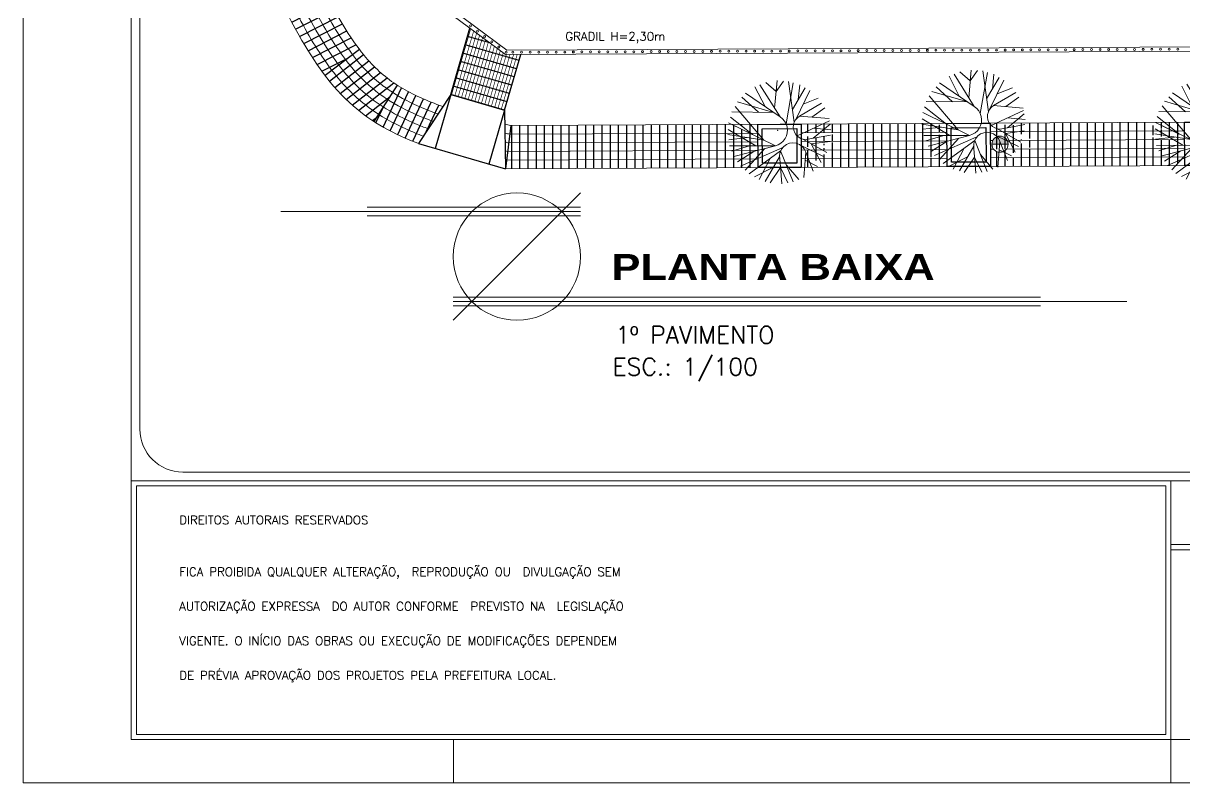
# Model space of a CAD drawing. Header units: millimetres. Extents: x 521 to 1055, y 261 to 520.
# Drawn here: x 655.96 to 682.87, y 435.88 to 453.49 of the extents above; entities that cross this region are included whole.
import ezdxf

# ---------------------------------------------------------------- set-up
doc = ezdxf.new("R2010")
doc.units = ezdxf.units.MM
doc.linetypes.add('CONTINU', pattern=[0])
doc.layers.add('0.1', color=8, linetype='Continuous', lineweight=13)
doc.layers.add('02', color=1, linetype='Continuous')
doc.styles.add('ROMANS', font='romans')
doc.styles.add('SANSSERIFBOLD', font='sasb____.pfb', dxfattribs={"width": 1.2, "height": 0.6})
doc.styles.get("Standard").update_dxf_attribs({"font": 'romans.shx'})
pattern_1 = [(90, (279.22985, 358.23872), (-0.1905, 1e-17), [])]

# ---------------------------------------------------------------- blocks, each defined once
blk = doc.blocks.new('TITU-2')
at = {"color": 1}
for p, q in [((0.01475, 0.01475), (-0.01475, -0.01475)), ((0.01475, 0.01143), (-0.03471, 0.01143)), ((-0.03471, 0.01043), (-0.05471, 0.01043)), ((0.01475, 0.00943), (-0.03471, 0.00943)), ((-0.01475, -0.00943), (0.1213, -0.00943)), ((0.1413, -0.01043), (0.1213, -0.01043)), ((-0.01475, -0.01143), (0.1213, -0.01143))]:
    blk.add_line(p, q, dxfattribs=at)
at = {"color": 7}
for p, q in [((0.01475, 0.01043), (-0.03471, 0.01043)), ((-0.01475, -0.01043), (0.1213, -0.01043))]:
    blk.add_line(p, q, dxfattribs=at)
at = {"color": 1}
blk.add_circle((0, 0), 0.01475, dxfattribs=at)
at = {"color": 4}
blk.add_text('ESC.:', height=0.004, dxfattribs=at).set_placement((0.02216, -0.02752))
at = {"color": 8, "style": 'SANSSERIFBOLD', "width": 1.2}
blk.add_attdef('FACHADA', (0.0219, -0.0054), '', height=0.006, dxfattribs=at)
at = {"color": 4}
for tag, p in [('FACHADA', (0.0228, -0.02014)), ('0/0', (0.03834, -0.02752))]:
    blk.add_attdef(tag, p, '', height=0.004, dxfattribs=at)
blk = doc.blocks.new('ARV1')
for p, q in [((-0.5054, 0.9113), (-0.8423, 1.5681)), ((-0.1407, 1.4161), (0.0989, 1.7605)), ((0.1949, 0.3431), (0.4235, 1.7048)), ((0.4634, 0.4005), (0.2709, 1.7498)), ((0.4031, 0.8237), (0.8191, 1.5396)), ((0.5923, 1.1492), (0.6377, 1.6415)), ((-0.7238, 0.7245), (-1.2729, 1.2194)), ((0.5168, 0.4952), (0.9711, 1.4544)), ((0.755, 0.9984), (1.2545, 1.1977)), ((1.0437, 0.573), (1.4738, 0.8844)), ((0.5591, -0.0523), (1.6313, 0.447)), ((-0.8061, -0.388), (-1.7211, 0.152)), ((1.095, -0.1252), (1.6493, 0.337)), ((1.1112, 0.2048), (1.6793, 0.1529)), ((-1.0745, -0.1172), (-1.7031, -0.1904)), ((0.6958, -0.3704), (1.4637, -0.7442)), ((0.7476, -0.1574), (1.5471, -0.5954)), ((0.8557, -0.1699), (1.6686, -0.0184)), ((-1.0074, -0.3893), (-1.5974, -0.572)), ((-0.8667, -0.5727), (-1.4069, -0.9182)), ((0.0893, -0.4358), (-1.3067, -1.0613)), ((-0.506, -0.477), (-1.1567, -1.1971)), ((-0.0159, -0.7468), (-0.4854, -1.5654)), ((-0.2148, -1.0934), (-0.845, -1.418)), ((-0.3293, -0.8064), (-0.6899, -1.5051)), ((-0.0071, -0.8135), (0.0586, -1.6373)), ((0.2097, -1.0193), (0.6221, -1.4999)), ((0.83, -0.8592), (1.2412, -1.0601))]:
    blk.add_line(p, q)
for points in [[(-1.1556, 1.349), (-0.0013, 0.5719), (-0.6793, 1.6344)], [(-0.1872, 0.8633), (-0.1108, 1.7737), (-0.1407, 1.4161), (-0.4881, 1.7122)], [(-1.7315, -0.0163), (-0.5369, -0.1994), (-1.4972, 0.9138)], [(-1.4123, 1.0654), (-0.2215, 0.7202), (-1.5994, 0.732)], [(1.365, 1.0398), (0.638, 0.6035), (1.6177, 0.5303)], [(-1.67, -0.3938), (-0.1549, -0.3836), (-1.7076, 0.3652), (-0.9208, -0.0143), (-1.6507, 0.558)], [(-0.1549, -0.3836), (-0.0593, -0.3487), (0.0278, -0.2962), (0.1033, -0.2277), (0.1642, -0.1462), (0.2083, -0.0545), (0.2342, 0.044), (0.2404, 0.1456), (0.2272, 0.2464), (0.1949, 0.3431), (0.1448, 0.4315), (0.0786, 0.5088), (-0.0013, 0.5719)], [(0.8557, -0.1699), (0.7651, -0.1613), (0.679, -0.1335), (0.6007, -0.0877), (0.5344, -0.0259), (0.483, 0.0489), (0.4489, 0.1331), (0.434, 0.2225), (0.439, 0.3131), (0.4634, 0.4005), (0.5062, 0.4804), (0.5654, 0.5493), (0.638, 0.6035)], [(-0.1549, -0.3836), (-0.1549, -0.3836), (-1.526, -0.748)], [(0.849, -0.5865), (0.8014, -0.4854), (0.7301, -0.3991), (0.6394, -0.3338), (0.5353, -0.2931), (0.4242, -0.2796), (0.3134, -0.2945), (0.2099, -0.3365), (0.12, -0.4031), (0.0498, -0.4901), (0.0033, -0.5918), (-0.016, -0.702), (-0.0071, -0.8135)], [(1.36, -0.9289), (1.0306, -0.3125), (1.6553, -0.2288)], [(-1.0233, -1.3179), (0.0189, -0.5497), (0.436, -1.5757)], [(1.1033, -1.2124), (0.849, -0.5865), (0.79, -1.4316)], [(-0.3231, -1.6133), (0.0157, -1.1009), (0.262, -1.6039)]]:
    blk.add_lwpolyline(points)
blk = doc.blocks.new('rampa')
at = {"layer": '02', "color": 8, "linetype": 'CONTINU', "lineweight": -2}
for p, q in [((381.699, 87.758), (381.299, 86.458)), ((381.699, 87.758), (382.999, 87.758)), ((381.699, 87.758), (381.699, 86.458)), ((382.999, 87.758), (382.999, 86.458)), ((382.999, 87.758), (383.399, 86.458)), ((381.299, 86.458), (383.399, 86.458))]:
    blk.add_line(p, q, dxfattribs=at)

msp = doc.modelspace()

# ---------------------------------------------------------------- hatches: boundary and pattern name
at = {"layer": '0.1', "linetype": 'CONTINU', "lineweight": -2}
h = msp.add_hatch(dxfattribs=at)
h.set_pattern_fill('LINE', color=8, scale=0.06, angle=27, style=0, double=1)
h.set_pattern_definition([(27, (279.22985, 358.23872), (-0.08648519, 0.16973674), [])])
edge = h.paths.add_edge_path()
edge.add_spline(control_points=[(663.75151, 452.88389), (663.54499, 453.15552), (663.34811, 453.47115), (662.8772, 454.32301), (662.62819, 454.87104), (662.34842, 455.53644), (662.30877, 455.63193), (662.26923, 455.72799)], knot_values=[0.6398635, 0.6398635, 0.6398635, 0.6398635, 1.85874178, 1.85874178, 3.77624705, 3.77624705, 4.09513619, 4.09513619, 4.09513619, 4.09513619], degree=3, periodic=0)
edge.add_line((662.26923, 455.72799), (662.11999, 455.56535))
edge.add_spline(control_points=[(662.11999, 455.56535), (662.14758, 455.49871), (662.17525, 455.43229), (662.44376, 454.79358), (662.69482, 454.24025), (663.174, 453.37226), (663.37623, 453.04642), (663.59225, 452.76261)], knot_values=[0.73537722, 0.73537722, 0.73537722, 0.73537722, 0.95642544, 0.95642544, 2.86927633, 2.86927633, 4.09497896, 4.09497896, 4.09497896, 4.09497896], degree=3, periodic=0)
edge.add_line((663.59225, 452.76261), (663.75151, 452.88389))
edge = h.paths.add_edge_path()
edge.add_spline(control_points=[(663.59225, 452.76261), (663.37623, 453.04642), (663.174, 453.37226), (662.69482, 454.24025), (662.44376, 454.79358), (662.17525, 455.43229), (662.14758, 455.49871), (662.11999, 455.56535)], knot_values=[0.73537722, 0.73537722, 0.73537722, 0.73537722, 1.96107985, 1.96107985, 3.87393074, 3.87393074, 4.09497896, 4.09497896, 4.09497896, 4.09497896], degree=3, periodic=0)
edge.add_line((662.11999, 455.56535), (661.9709, 455.40287))
edge.add_spline(control_points=[(661.9709, 455.40287), (661.9865, 455.36541), (662.00214, 455.32801), (662.25932, 454.71612), (662.51253, 454.15734), (662.99984, 453.27346), (663.20721, 452.93814), (663.43312, 452.64142)], knot_values=[0.83015555, 0.83015555, 0.83015555, 0.83015555, 0.95414236, 0.95414236, 2.86242708, 2.86242708, 4.09520068, 4.09520068, 4.09520068, 4.09520068], degree=3, periodic=0)
edge.add_line((663.43312, 452.64142), (663.59225, 452.76261))
edge = h.paths.add_edge_path()
edge.add_spline(control_points=[(663.43312, 452.64142), (663.20721, 452.93814), (662.99984, 453.27346), (662.51253, 454.15734), (662.25932, 454.71612), (662.00214, 455.32801), (661.9865, 455.36541), (661.9709, 455.40287)], knot_values=[0.83015555, 0.83015555, 0.83015555, 0.83015555, 2.06292916, 2.06292916, 3.97121387, 3.97121387, 4.09520068, 4.09520068, 4.09520068, 4.09520068], degree=3, periodic=0)
edge.add_line((661.9709, 455.40287), (661.82196, 455.24056))
edge.add_spline(control_points=[(661.82196, 455.24056), (661.82551, 455.2321), (661.82906, 455.22364), (662.07491, 454.6386), (662.33034, 454.07424), (662.8256, 453.17482), (663.03859, 452.82942), (663.27401, 452.52025)], knot_values=[0.92402866, 0.92402866, 0.92402866, 0.92402866, 0.95194368, 0.95194368, 2.85583105, 2.85583105, 4.09521513, 4.09521513, 4.09521513, 4.09521513], degree=3, periodic=0)
edge.add_line((663.27401, 452.52025), (663.43312, 452.64142))
edge = h.paths.add_edge_path()
edge.add_spline(control_points=[(663.27401, 452.52025), (663.03859, 452.82942), (662.8256, 453.17482), (662.33034, 454.07424), (662.07491, 454.6386), (661.82906, 455.22364), (661.82551, 455.2321), (661.82196, 455.24056)], knot_values=[0.92402866, 0.92402866, 0.92402866, 0.92402866, 2.16341275, 2.16341275, 4.06730012, 4.06730012, 4.09521513, 4.09521513, 4.09521513, 4.09521513], degree=3, periodic=0)
edge.add_line((661.82196, 455.24056), (661.6732, 455.07844))
edge.add_spline(control_points=[(661.6732, 455.07844), (661.9088, 454.52075), (662.15908, 453.97123), (662.65128, 453.07636), (662.86974, 452.72062), (663.1147, 452.39893)], knot_values=[1.01683861, 1.01683861, 1.01683861, 1.01683861, 2.8497097, 2.8497097, 4.09463982, 4.09463982, 4.09463982, 4.09463982], degree=3, periodic=0)
edge.add_line((663.1147, 452.39893), (663.27401, 452.52025))
edge = h.paths.add_edge_path()
edge.add_spline(control_points=[(663.1147, 452.39893), (662.86974, 452.72062), (662.65128, 453.07636), (662.15908, 453.97123), (661.9088, 454.52075), (661.6732, 455.07844)], knot_values=[1.01683861, 1.01683861, 1.01683861, 1.01683861, 2.26176873, 2.26176873, 4.09463982, 4.09463982, 4.09463982, 4.09463982], degree=3, periodic=0)
edge.add_line((661.6732, 455.07844), (661.52463, 454.91652))
edge.add_spline(control_points=[(661.52463, 454.91652), (661.77171, 454.33629), (662.19005, 453.43244), (662.73402, 452.56868), (662.95558, 452.27775)], knot_values=[1.10844263, 1.10844263, 1.10844263, 1.10844263, 3.00569875, 4.09463002, 4.09463002, 4.09463002, 4.09463002], degree=3, periodic=0)
edge.add_line((662.95558, 452.27775), (663.1147, 452.39893))
h = msp.add_hatch(dxfattribs=at)
h.set_pattern_fill('LINE', color=8, scale=0.06, angle=38, style=0, double=1)
h.set_pattern_definition([(38, (279.22985, 358.23872), (-0.11728351, 0.15011605), [])])
edge = h.paths.add_edge_path()
edge.add_spline(control_points=[(664.62717, 452.05465), (664.37289, 452.21827), (664.15646, 452.40551), (663.88113, 452.7189), (663.81585, 452.79926), (663.75151, 452.88389)], knot_values=[4.09513619, 4.09513619, 4.09513619, 4.09513619, 5.29747554, 5.29747554, 5.67723943, 5.67723943, 5.67723943, 5.67723943], degree=3, periodic=0)
edge.add_line((663.75151, 452.88389), (663.59225, 452.76261))
edge.add_spline(control_points=[(663.59225, 452.76261), (663.63077, 452.712), (663.66972, 452.66273), (663.87231, 452.41701), (664.04159, 452.2458), (664.3188, 452.02246), (664.41644, 451.95236), (664.51921, 451.88628)], knot_values=[4.09497896, 4.09497896, 4.09497896, 4.09497896, 4.31353906, 4.31353906, 5.21916417, 5.21916417, 5.67767146, 5.67767146, 5.67767146, 5.67767146], degree=3, periodic=0)
edge.add_line((664.51921, 451.88628), (664.62717, 452.05465))
edge = h.paths.add_edge_path()
edge.add_spline(control_points=[(664.51921, 451.88628), (664.41644, 451.95236), (664.3188, 452.02246), (664.04159, 452.2458), (663.87231, 452.41701), (663.66972, 452.66273), (663.63077, 452.712), (663.59225, 452.76261)], knot_values=[4.09497896, 4.09497896, 4.09497896, 4.09497896, 4.55348626, 4.55348626, 5.45911136, 5.45911136, 5.67767146, 5.67767146, 5.67767146, 5.67767146], degree=3, periodic=0)
edge.add_line((663.59225, 452.76261), (663.43312, 452.64142))
edge.add_spline(control_points=[(663.43312, 452.64142), (663.44533, 452.62539), (663.45759, 452.60947), (663.65104, 452.36123), (663.842, 452.15721), (664.16429, 451.88726), (664.28441, 451.79949), (664.41126, 451.71793)], knot_values=[4.09520068, 4.09520068, 4.09520068, 4.09520068, 4.16182291, 4.16182291, 5.14152535, 5.14152535, 5.67801761, 5.67801761, 5.67801761, 5.67801761], degree=3, periodic=0)
edge.add_line((664.41126, 451.71793), (664.51921, 451.88628))
edge = h.paths.add_edge_path()
edge.add_spline(control_points=[(664.41126, 451.71793), (664.28441, 451.79949), (664.16429, 451.88726), (663.842, 452.15721), (663.65104, 452.36123), (663.45759, 452.60947), (663.44533, 452.62539), (663.43312, 452.64142)], knot_values=[4.09520068, 4.09520068, 4.09520068, 4.09520068, 4.63169294, 4.63169294, 5.61139539, 5.61139539, 5.67801761, 5.67801761, 5.67801761, 5.67801761], degree=3, periodic=0)
edge.add_line((663.43312, 452.64142), (663.27401, 452.52025))
edge.add_spline(control_points=[(663.27401, 452.52025), (663.40023, 452.35449), (663.53289, 452.19914), (663.86619, 451.86365), (664.07433, 451.69646), (664.30321, 451.54942)], knot_values=[4.09521513, 4.09521513, 4.09521513, 4.09521513, 4.75971841, 4.75971841, 5.6789423, 5.6789423, 5.6789423, 5.6789423], degree=3, periodic=0)
edge.add_line((664.30321, 451.54942), (664.41126, 451.71793))
edge = h.paths.add_edge_path()
edge.add_spline(control_points=[(664.30321, 451.54942), (664.07433, 451.69646), (663.86619, 451.86365), (663.53289, 452.19914), (663.40023, 452.35449), (663.27401, 452.52025)], knot_values=[4.09521513, 4.09521513, 4.09521513, 4.09521513, 5.01443902, 5.01443902, 5.6789423, 5.6789423, 5.6789423, 5.6789423], degree=3, periodic=0)
edge.add_line((663.27401, 452.52025), (663.1147, 452.39893))
edge.add_spline(control_points=[(663.1147, 452.39893), (663.16188, 452.33698), (663.21003, 452.2763), (663.477, 451.95487), (663.71414, 451.7244), (664.04881, 451.47812), (664.12115, 451.42853), (664.19523, 451.38103)], knot_values=[4.09463982, 4.09463982, 4.09463982, 4.09463982, 4.33437438, 4.33437438, 5.39578611, 5.39578611, 5.67899143, 5.67899143, 5.67899143, 5.67899143], degree=3, periodic=0)
edge.add_line((664.19523, 451.38103), (664.30321, 451.54942))
edge = h.paths.add_edge_path()
edge.add_spline(control_points=[(664.19523, 451.38103), (664.12115, 451.42853), (664.04881, 451.47812), (663.71414, 451.7244), (663.477, 451.95487), (663.21003, 452.2763), (663.16188, 452.33698), (663.1147, 452.39893)], knot_values=[4.09463982, 4.09463982, 4.09463982, 4.09463982, 4.37784514, 4.37784514, 5.43925687, 5.43925687, 5.67899143, 5.67899143, 5.67899143, 5.67899143], degree=3, periodic=0)
edge.add_line((663.1147, 452.39893), (662.95558, 452.27775))
edge.add_spline(control_points=[(662.95558, 452.27775), (663.15212, 452.01969), (663.50442, 451.62742), (663.918, 451.32121), (664.08727, 451.21267)], knot_values=[4.09463002, 4.09463002, 4.09463002, 4.09463002, 5.06056055, 5.6790134, 5.6790134, 5.6790134, 5.6790134], degree=3, periodic=0)
edge.add_line((664.08727, 451.21267), (664.19523, 451.38103))
h = msp.add_hatch(dxfattribs=at)
h.set_pattern_fill('LINE', color=8, scale=0.06, angle=65, style=0, double=1)
h.set_pattern_definition([(65, (279.22985, 358.23872), (-0.17265163, 0.08050878), [])])
edge = h.paths.add_edge_path()
edge.add_spline(control_points=[(665.68369, 451.55977), (665.31686, 451.68881), (664.98685, 451.8349), (664.67852, 452.02209), (664.65266, 452.03825), (664.62717, 452.05465)], knot_values=[5.67723943, 5.67723943, 5.67723943, 5.67723943, 6.97072576, 6.97072576, 7.0912239, 7.0912239, 7.0912239, 7.0912239], degree=3, periodic=0)
edge.add_line((664.62717, 452.05465), (664.51921, 451.88628))
edge.add_spline(control_points=[(664.51921, 451.88628), (664.61942, 451.82184), (664.7245, 451.76122), (665.06071, 451.58579), (665.30749, 451.48199), (665.57074, 451.38764)], knot_values=[5.67767146, 5.67767146, 5.67767146, 5.67767146, 6.12478927, 6.12478927, 7.03756515, 7.03756515, 7.03756515, 7.03756515], degree=3, periodic=0)
edge.add_line((665.57074, 451.38764), (665.68369, 451.55977))
edge = h.paths.add_edge_path()
edge.add_spline(control_points=[(665.57074, 451.38764), (665.30749, 451.48199), (665.06071, 451.58579), (664.7245, 451.76122), (664.61942, 451.82184), (664.51921, 451.88628)], knot_values=[5.67767146, 5.67767146, 5.67767146, 5.67767146, 6.59044734, 6.59044734, 7.03756515, 7.03756515, 7.03756515, 7.03756515], degree=3, periodic=0)
edge.add_line((664.51921, 451.88628), (664.41126, 451.71793))
edge.add_spline(control_points=[(664.41126, 451.71793), (664.51605, 451.65055), (664.62543, 451.58742), (664.96302, 451.41099), (665.20335, 451.30812), (665.4576, 451.21522)], knot_values=[5.67801761, 5.67801761, 5.67801761, 5.67801761, 6.1212278, 6.1212278, 6.98660872, 6.98660872, 6.98660872, 6.98660872], degree=3, periodic=0)
edge.add_line((665.4576, 451.21522), (665.57074, 451.38764))
edge = h.paths.add_edge_path()
edge.add_spline(control_points=[(665.4576, 451.21522), (665.20335, 451.30812), (664.96302, 451.41099), (664.62543, 451.58742), (664.51605, 451.65055), (664.41126, 451.71793)], knot_values=[5.67801761, 5.67801761, 5.67801761, 5.67801761, 6.54339854, 6.54339854, 6.98660872, 6.98660872, 6.98660872, 6.98660872], degree=3, periodic=0)
edge.add_line((664.41126, 451.71793), (664.30321, 451.54942))
edge.add_spline(control_points=[(664.30321, 451.54942), (664.32557, 451.53505), (664.34814, 451.52087), (664.62667, 451.34972), (664.90548, 451.21579), (665.2495, 451.07963), (665.29702, 451.06141), (665.34497, 451.04357)], knot_values=[5.6789423, 5.6789423, 5.6789423, 5.6789423, 5.76878074, 5.76878074, 6.77784306, 6.77784306, 6.93779774, 6.93779774, 6.93779774, 6.93779774], degree=3, periodic=0)
edge.add_line((665.34497, 451.04357), (665.4576, 451.21522))
edge = h.paths.add_edge_path()
edge.add_spline(control_points=[(665.34497, 451.04357), (665.29702, 451.06141), (665.2495, 451.07963), (664.90548, 451.21579), (664.62667, 451.34972), (664.34814, 451.52087), (664.32557, 451.53505), (664.30321, 451.54942)], knot_values=[5.6789423, 5.6789423, 5.6789423, 5.6789423, 5.83889698, 5.83889698, 6.8479593, 6.8479593, 6.93779774, 6.93779774, 6.93779774, 6.93779774], degree=3, periodic=0)
edge.add_line((664.30321, 451.54942), (664.19523, 451.38103))
edge.add_spline(control_points=[(664.19523, 451.38103), (664.39877, 451.25051), (664.61541, 451.13582), (664.96949, 450.97594), (665.0996, 450.92249), (665.23249, 450.87216)], knot_values=[5.67899143, 5.67899143, 5.67899143, 5.67899143, 6.45719785, 6.45719785, 6.8913734, 6.8913734, 6.8913734, 6.8913734], degree=3, periodic=0)
edge.add_line((665.23249, 450.87216), (665.34497, 451.04357))
edge = h.paths.add_edge_path()
edge.add_spline(control_points=[(665.23249, 450.87216), (665.0996, 450.92249), (664.96949, 450.97594), (664.61541, 451.13582), (664.39877, 451.25051), (664.19523, 451.38103)], knot_values=[5.67899143, 5.67899143, 5.67899143, 5.67899143, 6.11316699, 6.11316699, 6.8913734, 6.8913734, 6.8913734, 6.8913734], degree=3, periodic=0)
edge.add_line((664.19523, 451.38103), (664.08727, 451.21267))
edge.add_spline(control_points=[(664.08727, 451.21267), (664.40806, 451.00696), (664.75697, 450.84073), (665.1237, 450.69952)], knot_values=[5.6790134, 5.6790134, 5.6790134, 5.6790134, 6.85111274, 6.85111274, 6.85111274, 6.85111274], degree=3, periodic=0)
edge.add_line((665.12015, 450.70095), (665.23249, 450.87216))
h = msp.add_hatch(dxfattribs=at)
h.set_pattern_fill('LINE', color=8, scale=0.06, angle=90, style=0, double=1)
h.set_pattern_definition(pattern_1)
h.paths.add_polyline_path([(672.38123, 451.1417), (667.25581, 451.11641), (667.23202, 450.91629), (672.78629, 450.94369)])
h.paths.add_polyline_path([(672.63299, 450.82755), (672.44138, 450.94199), (667.23202, 450.91629), (667.20823, 450.71617), (672.7735, 450.74363)])
h.paths.add_polyline_path([(672.79028, 450.64919), (672.93127, 450.6494), (672.7735, 450.74363), (667.20823, 450.71617), (667.18444, 450.51605), (672.43749, 450.54197)])
h.paths.add_polyline_path([(672.98192, 450.54465), (667.18444, 450.51605), (667.16065, 450.31593), (672.6074, 450.3428), (672.88804, 450.52023)])
h.paths.add_polyline_path([(667.16065, 450.31593), (667.13686, 450.11581), (672.73689, 450.14344), (672.92036, 450.34435)])
h = msp.add_hatch(dxfattribs=at)
h.set_pattern_fill('LINE', color=8, scale=0.06, angle=90, style=0, double=1)
h.set_pattern_definition(pattern_1)
h.paths.add_polyline_path([(672.81024, 451.14381), (672.56068, 451.14258), (672.81146, 450.94382), (672.98024, 450.94465)])
h.paths.add_polyline_path([(672.97957, 451.14465), (672.81024, 451.14381), (672.98024, 450.94465), (672.98056, 450.94465)])
h.paths.add_polyline_path([(672.85223, 450.91151), (672.85237, 450.91139), (672.78629, 450.94369), (672.44138, 450.94199), (672.56414, 450.86867), (672.98126, 450.80249), (672.98103, 450.84856)])
h.paths.add_polyline_path([(672.74492, 450.83999), (672.63299, 450.82755), (672.7735, 450.74363), (672.98154, 450.74465), (672.98126, 450.80249)])
h.paths.add_polyline_path([(672.98154, 450.74465), (672.7735, 450.74363), (672.93127, 450.6494), (672.98201, 450.64947)])
h.paths.add_polyline_path([(672.98201, 450.64947), (672.79028, 450.64919), (672.43749, 450.54197), (672.98192, 450.54465), (672.98253, 450.54481)])
h.paths.add_polyline_path([(672.98253, 450.54466), (672.98192, 450.54465), (672.88804, 450.52023), (672.6074, 450.3428), (672.92036, 450.34435), (672.98318, 450.41314)])
h.paths.add_polyline_path([(672.98352, 450.34466), (672.95093, 450.3445), (672.89992, 450.32197), (672.73689, 450.14344), (672.97521, 450.14462), (672.98447, 450.15137)])
h = msp.add_hatch(dxfattribs=at)
h.set_pattern_fill('LINE,_O', color=8, scale=0.06, angle=90, double=1)
h.set_pattern_definition(pattern_1)
h.paths.add_polyline_path([(674.86549, 451.15395), (674.42596, 451.15179), (673.99888, 450.95562), (674.00516, 450.94971), (674.6216, 450.95275)])
h.paths.add_polyline_path([(676.95756, 450.9066), (677.15896, 450.9069), (677.06204, 450.96479), (674.95018, 450.95437), (674.29243, 450.83536), (674.20188, 450.84443), (674.11593, 450.87268), (674.03787, 450.91889), (674.00516, 450.94971), (673.98054, 450.94959), (673.98153, 450.74959), (676.4815, 450.76192)])
h.paths.add_polyline_path([(674.42596, 451.15179), (673.97956, 451.14958), (673.98043, 450.973), (673.99888, 450.95562)])
h.paths.add_polyline_path([(674.35922, 450.75145), (673.98153, 450.74959), (673.98173, 450.70974), (674.07528, 450.67259), (674.16563, 450.60682), (674.21149, 450.55072), (674.54019, 450.55234), (674.46654, 450.69193)])
h.paths.add_polyline_path([(674.30283, 450.55117), (674.21149, 450.55072), (674.23648, 450.52015), (674.28355, 450.4188), (674.31059, 450.35121), (674.64545, 450.35286), (674.62455, 450.39247)])
h.paths.add_polyline_path([(674.64545, 450.35286), (674.31059, 450.35121), (674.39048, 450.1516), (674.75071, 450.15338)])
h.paths.add_polyline_path([(674.28355, 450.4188), (674.23648, 450.52015), (674.21149, 450.55072), (673.98252, 450.54959), (673.9835, 450.34959), (674.27846, 450.35105)])
h.paths.add_polyline_path([(674.27846, 450.35105), (673.9835, 450.34959), (673.98449, 450.1496), (674.26343, 450.15097)])
h = msp.add_hatch(dxfattribs=at)
h.set_pattern_fill('LINE,_O', color=8, scale=0.06, angle=90, double=1)
h.set_pattern_definition(pattern_1)
h.paths.add_polyline_path([(674.64545, 450.35286), (674.75071, 450.15338), (676.86274, 450.1638), (677.04621, 450.3647)])
h.paths.add_polyline_path([(674.54019, 450.55234), (674.62455, 450.39247), (674.70426, 450.35315), (676.94455, 450.3642), (677.11418, 450.43914), (677.22968, 450.56561)])
h.paths.add_polyline_path([(677.26406, 450.76578), (674.95273, 450.75438), (674.46667, 450.69185), (674.71661, 450.55321), (676.48043, 450.56191)])
h.paths.add_polyline_path([(676.95756, 450.9066), (677.15896, 450.9069), (677.06204, 450.96479), (674.95018, 450.95437), (674.29243, 450.83536), (674.20188, 450.84443), (674.11593, 450.87268), (674.03787, 450.91889), (674.00516, 450.94971), (673.98054, 450.94959), (673.98153, 450.74959), (676.4815, 450.76192)])
h.paths.add_polyline_path([(676.72992, 451.16315), (674.86549, 451.15395), (674.6216, 450.95275), (677.06204, 450.96479)])
h.paths.add_polyline_path([(677.36108, 451.10487), (676.98578, 451.16442), (676.74946, 451.16325), (676.73285, 451.1614), (677.06204, 450.96479), (677.36176, 450.96627)])
h.paths.add_polyline_path([(677.36205, 450.9072), (676.95756, 450.9066), (676.4815, 450.76192), (677.26406, 450.76578), (677.36262, 450.79143)])
h.paths.add_polyline_path([(677.36302, 450.71162), (677.36275, 450.76627), (677.26406, 450.76578), (677.09722, 450.72238), (676.84626, 450.56372), (677.22968, 450.56561)])
h.paths.add_polyline_path([(677.36382, 450.54942), (677.36373, 450.56627), (677.22968, 450.56561), (677.11418, 450.43914)])
h.paths.add_polyline_path([(677.36382, 450.54942), (677.11418, 450.43914), (677.04621, 450.3647), (677.36472, 450.36628)])
h.paths.add_polyline_path([(677.36472, 450.36628), (677.04621, 450.3647), (676.86274, 450.1638), (677.19382, 450.16543), (677.3651, 450.2903)])
h.paths.add_polyline_path([(677.09722, 450.72238), (676.48043, 450.56191), (676.84626, 450.56372)], flags=16)
h = msp.add_hatch(dxfattribs=at)
h.set_pattern_fill('LINE,_O', color=8, scale=0.06, angle=90, double=1)
h.set_pattern_definition(pattern_1)
h.paths.add_polyline_path([(681.99035, 451.18911), (679.14698, 451.17508), (678.82191, 451.11626), (678.73136, 451.12534), (678.64541, 451.15359), (678.61355, 451.17245), (678.36076, 451.1712), (678.36158, 451.00518), (678.38984, 451.00883), (678.50087, 450.99474), (678.55773, 450.97217), (682.39542, 450.9911)])
h.paths.add_polyline_path([(681.89115, 450.98861), (679.0089, 450.97439), (678.99615, 450.97275), (679.35072, 450.77608), (682.22327, 450.79025)])
h.paths.add_polyline_path([(682.22327, 450.79025), (679.10049, 450.77484), (679.15403, 450.67338), (679.35127, 450.57608), (682.30073, 450.59063), (682.33709, 450.60168), (682.53849, 450.60198)])
h.paths.add_polyline_path([(679.20575, 450.57536), (679.31101, 450.37588), (682.37505, 450.39099), (682.8672, 450.51903), (682.86683, 450.59342)])
h.paths.add_polyline_path([(678.94334, 450.37406), (679.02322, 450.17446), (682.11652, 450.18972), (682.43537, 450.39129)])
h.paths.add_polyline_path([(682.86782, 450.39343), (682.7298, 450.39275), (682.54633, 450.19184), (682.62502, 450.19223), (682.86828, 450.29969)])
h.paths.add_polyline_path([(682.7298, 450.39275), (682.43537, 450.39129), (682.11652, 450.18972), (682.54633, 450.19184)])
h.paths.add_polyline_path([(682.83825, 450.5115), (682.47675, 450.41745), (682.43537, 450.39129), (682.7298, 450.39275)], flags=16)
h.paths.add_polyline_path([(682.8672, 450.51903), (682.83825, 450.5115), (682.7298, 450.39275), (682.86782, 450.39343)])
h.paths.add_polyline_path([(682.86601, 450.76116), (682.80877, 450.78914), (682.7843, 450.79302), (682.22327, 450.79025), (682.53849, 450.60198), (682.86679, 450.60246)])
h.paths.add_polyline_path([(682.42559, 450.97642), (682.42578, 450.97626), (682.39542, 450.9911), (681.89115, 450.98861), (682.01403, 450.91522), (682.7843, 450.79302), (682.80066, 450.7931)])
h.paths.add_polyline_path([(682.63532, 450.99229), (682.40698, 450.99116), (682.42559, 450.97642), (682.80066, 450.7931), (682.80531, 450.79312)])
h.paths.add_polyline_path([(682.86486, 450.99342), (682.63532, 450.99229), (682.80531, 450.79312), (682.86585, 450.79342)])
h.paths.add_polyline_path([(682.86387, 451.19342), (682.46533, 451.19145), (682.63532, 450.99229), (682.86486, 450.99342)])
h.paths.add_polyline_path([(682.46533, 451.19145), (682.15621, 451.18992), (682.40698, 450.99116), (682.63532, 450.99229)])
h = msp.add_hatch(dxfattribs=at)
h.set_pattern_fill('LINE,_O', color=8, scale=0.06, angle=90, double=1)
h.set_pattern_definition(pattern_1)
h.paths.add_polyline_path([(678.55773, 450.97217), (678.60476, 450.9535), (678.69511, 450.88772), (678.76596, 450.80105), (678.77886, 450.77326), (679.10049, 450.77484), (678.99602, 450.97283), (678.99333, 450.97432)])
h.paths.add_polyline_path([(678.94984, 450.7741), (678.77886, 450.77326), (678.81303, 450.6997), (678.86346, 450.57367), (679.20575, 450.57536), (679.15403, 450.67338)])
h.paths.add_polyline_path([(678.86346, 450.57367), (678.94334, 450.37406), (679.31101, 450.37588), (679.20575, 450.57536)])
h.paths.add_polyline_path([(678.78852, 450.3733), (678.77349, 450.17322), (679.02322, 450.17446), (678.95412, 450.34713), (678.90016, 450.37385)])
h.paths.add_polyline_path([(678.36471, 450.37121), (678.3657, 450.17121), (678.77349, 450.17322), (678.78852, 450.3733)])
h.paths.add_polyline_path([(678.78852, 450.3733), (678.80354, 450.57338), (678.73789, 450.57305, -0.49629566), (678.43924, 450.57158), (678.36372, 450.57121), (678.36471, 450.37121)])
h.paths.add_polyline_path([(678.36372, 450.57121), (678.80354, 450.57338), (678.81303, 450.6997), (678.76596, 450.80105), (678.69511, 450.88772), (678.60476, 450.9535), (678.55773, 450.97217), (678.36175, 450.9712)])
at = {"layer": '0.1'}
msp.add_hatch(color=8, dxfattribs=at).paths.add_polyline_path([(678.40051, 450.68669), (678.58801, 450.6857), (678.7755, 450.68472, 1)])

# ---------------------------------------------------------------- linework, layer by layer
at = {"layer": '0.1', "color": 8}
for p, q in [((665.56732, 453.92572), (667.13157, 452.76672)), ((665.66623, 453.97689), (667.16438, 452.86688)), ((667.13157, 452.76672), (708.54078, 452.9585)), ((667.16438, 452.86688), (708.47115, 453.05818)), ((667.23199, 450.91629), (672.98056, 450.94465)), ((667.25581, 451.11641), (682.86387, 451.19342)), ((673.98054, 450.94959), (677.36176, 450.96627)), ((678.36175, 450.9712), (682.86486, 450.99342)), ((667.20818, 450.71617), (672.98154, 450.74465)), ((673.98153, 450.74959), (677.36275, 450.76627)), ((678.36274, 450.7712), (678.42128, 450.77149)), ((678.58801, 450.6857), (678.40051, 450.68669)), ((678.58801, 450.6857), (678.7755, 450.68472)), ((678.75387, 450.77313), (682.86585, 450.79342)), ((667.18439, 450.51605), (672.98253, 450.54466)), ((673.98252, 450.54959), (677.36373, 450.56627)), ((678.36372, 450.57121), (678.43924, 450.57158)), ((678.36471, 450.37121), (682.86782, 450.39343)), ((678.73789, 450.57305), (682.86683, 450.59342)), ((667.13686, 450.11581), (706.0234, 450.30767)), ((667.16062, 450.31593), (672.98352, 450.34466)), ((673.9835, 450.34959), (677.36472, 450.36628)), ((677.46521, 450.26677), (678.2652, 450.27072)), ((682.54805, 442.88495), (682.54805, 435.88495)), ((682.54805, 441.40495), (732.40805, 441.40495)), ((682.54805, 441.28495), (732.40805, 441.28495)), ((665.92805, 436.88495), (665.92805, 435.88495))]:
    msp.add_line(p, q, dxfattribs=at)
at = {"layer": '0.1', "color": 8, "linetype": 'CONTINU', "lineweight": -2}
for p, q in [((665.86612, 451.8378), (666.31161, 453.37425)), ((666.77275, 453.03259), (666.25599, 453.18242)), ((663.75151, 452.88389), (662.95558, 452.27775)), ((667.44887, 452.62831), (666.2003, 452.99033)), ((667.33748, 452.24413), (666.08891, 452.60615)), ((667.39318, 452.43622), (666.1446, 452.79824)), ((667.1147, 451.47578), (667.48949, 452.76838)), ((667.28179, 452.05204), (666.03321, 452.41406)), ((664.62717, 452.05465), (664.08727, 451.21267)), ((667.1704, 451.66787), (665.92182, 452.02989)), ((667.22609, 451.85996), (665.97752, 452.22198)), ((667.1147, 451.47578), (665.86612, 451.8378)), ((667.25581, 451.11641), (667.13686, 450.11581))]:
    msp.add_line(p, q, dxfattribs=at)
at = {"layer": '0.1', "color": 8}
for points in [[(782.16805, 519.88495), (655.96365, 519.88495), (655.96365, 435.88495), (782.16805, 435.88495)], [(658.46365, 436.88495), (658.46365, 518.88495), (781.16805, 518.88495), (781.16805, 436.88495)], [(658.58365, 437.00495), (682.42805, 437.00495), (682.42805, 442.76495), (658.58365, 442.76495)]]:
    msp.add_lwpolyline(points, close=True, dxfattribs=at)
msp.add_lwpolyline([(765.34805, 517.68495, 0.41421356), (764.34805, 518.68495), (659.66365, 518.68495, 0.41421356), (658.66365, 517.68495), (658.66365, 444.08495, 0.41421356), (659.66365, 443.08495), (764.34805, 443.08495, 0.41421356), (765.34805, 444.08495)], format="xyb", close=True, dxfattribs=at)
at = {"layer": '0.1', "color": 8, "const_width": 0.015}
for points in [[(666.32876, 453.36155), (665.88533, 451.83223)], [(666.39732, 453.31075), (665.96217, 451.80995)], [(666.46589, 453.25995), (666.039, 451.78767)], [(666.53445, 453.20915), (666.11584, 451.76539)], [(666.60302, 453.15834), (666.19267, 451.74312)], [(666.67158, 453.10754), (666.26951, 451.72084)], [(666.74015, 453.05674), (666.34635, 451.69856)], [(666.80871, 453.00594), (666.42318, 451.67628)], [(666.87728, 452.95514), (666.50002, 451.654)], [(666.94584, 452.90434), (666.57685, 451.63173)], [(667.01441, 452.85354), (666.65369, 451.60945)], [(667.08297, 452.80273), (666.73052, 451.58717)], [(667.15586, 452.76684), (666.80736, 451.56489)], [(667.23927, 452.76722), (666.88419, 451.54261)], [(667.32267, 452.76761), (666.96103, 451.52033)], [(667.40608, 452.76799), (667.03786, 451.49806)], [(667.48949, 452.76838), (667.1147, 451.47578)]]:
    msp.add_lwpolyline(points, dxfattribs=at)
at = {"layer": '0.1', "color": 8, "linetype": 'CONTINU', "lineweight": -2}
for points in [[(673.97956, 451.14958), (673.98449, 450.1496), (672.9845, 450.14466), (672.97957, 451.14465), (673.97956, 451.14958)], [(673.88005, 451.04909), (673.884, 450.2491), (673.08401, 450.24515), (673.08006, 451.04514), (673.88005, 451.04909)], [(678.36076, 451.1712), (678.3657, 450.17121), (677.36571, 450.16628), (677.36077, 451.16627), (678.36076, 451.1712)], [(678.26126, 451.07071), (678.2652, 450.27072), (677.46521, 450.26677), (677.46127, 451.06676), (678.26126, 451.07071)], [(683.86386, 451.19835), (683.8688, 450.19836), (682.86881, 450.19343), (682.86387, 451.19342), (683.86386, 451.19835)]]:
    msp.add_lwpolyline(points, dxfattribs=at)
at = {"layer": '0.1', "color": 8}
msp.add_lwpolyline([(658.46365, 442.88495), (781.16805, 442.88495)], dxfattribs=at)
for centre, radius in [((666.32102, 453.42951), 0.0225), ((666.48641, 453.30697), 0.0225), ((666.6518, 453.18443), 0.0225), ((666.81719, 453.06188), 0.0225), ((666.98258, 452.93934), 0.0225), ((667.14797, 452.8168), 0.0225), ((667.30596, 452.81753), 0.0225), ((667.50596, 452.81846), 0.0225), ((667.70596, 452.81938), 0.0225), ((667.90596, 452.82031), 0.0225), ((668.10596, 452.82124), 0.0225), ((668.30596, 452.82216), 0.0225), ((668.50596, 452.82309), 0.0225), ((668.70596, 452.82402), 0.0225), ((668.90596, 452.82494), 0.0225), ((669.10596, 452.82587), 0.0225), ((669.30596, 452.82679), 0.0225), ((669.50596, 452.82772), 0.0225), ((669.70596, 452.82865), 0.0225), ((669.90596, 452.82957), 0.0225), ((670.10596, 452.8305), 0.0225), ((670.30596, 452.83143), 0.0225), ((670.50596, 452.83235), 0.0225), ((670.70596, 452.83328), 0.0225), ((670.90596, 452.8342), 0.0225), ((671.10596, 452.83513), 0.0225), ((671.30596, 452.83606), 0.0225), ((671.50596, 452.83698), 0.0225), ((671.70596, 452.83791), 0.0225), ((671.90596, 452.83884), 0.0225), ((672.10596, 452.83976), 0.0225), ((672.30596, 452.84069), 0.0225), ((672.50596, 452.84161), 0.0225), ((672.70596, 452.84254), 0.0225), ((672.90596, 452.84347), 0.0225), ((673.10596, 452.84439), 0.0225), ((673.30596, 452.84532), 0.0225), ((673.50596, 452.84625), 0.0225), ((673.70596, 452.84717), 0.0225), ((673.90596, 452.8481), 0.0225), ((674.10596, 452.84902), 0.0225), ((674.30596, 452.84995), 0.0225), ((674.50596, 452.85088), 0.0225), ((674.70596, 452.8518), 0.0225), ((674.90596, 452.85273), 0.0225), ((675.10596, 452.85366), 0.0225), ((675.30596, 452.85458), 0.0225), ((675.50596, 452.85551), 0.0225), ((675.70596, 452.85643), 0.0225), ((675.90596, 452.85736), 0.0225), ((676.10596, 452.85829), 0.0225), ((676.30596, 452.85921), 0.0225), ((676.50596, 452.86014), 0.0225), ((676.70596, 452.86106), 0.0225), ((676.90596, 452.86199), 0.0225), ((677.10596, 452.86292), 0.0225), ((677.30596, 452.86384), 0.0225), ((677.50596, 452.86477), 0.0225), ((677.70596, 452.8657), 0.0225), ((677.90596, 452.86662), 0.0225), ((678.10596, 452.86755), 0.0225), ((678.30596, 452.86847), 0.0225), ((678.50596, 452.8694), 0.0225), ((678.70596, 452.87033), 0.0225), ((678.90596, 452.87125), 0.0225), ((679.10596, 452.87218), 0.0225), ((679.30596, 452.87311), 0.0225), ((679.50596, 452.87403), 0.0225), ((679.70596, 452.87496), 0.0225), ((679.90596, 452.87588), 0.0225), ((680.10596, 452.87681), 0.0225), ((680.30596, 452.87774), 0.0225), ((680.50596, 452.87866), 0.0225), ((680.70596, 452.87959), 0.0225), ((680.90596, 452.88052), 0.0225), ((681.10596, 452.88144), 0.0225), ((681.30596, 452.88237), 0.0225), ((681.50596, 452.88329), 0.0225), ((681.70596, 452.88422), 0.0225), ((681.90596, 452.88515), 0.0225), ((682.10596, 452.88607), 0.0225), ((682.30596, 452.887), 0.0225), ((682.50596, 452.88793), 0.0225), ((682.70596, 452.88885), 0.0225), ((678.58801, 450.6857), 0.1875)]:
    msp.add_circle(centre, radius, dxfattribs=at)
for points, knots in [([(661.10434, 455.93756), (661.47846, 455.01282), (662.10836, 453.45588), (663.44963, 451.50394), (664.56346, 450.91524), (665.1237, 450.69952)], [0, 0, 0, 0, 3.00569875, 5.06056055, 6.85111274, 6.85111274, 6.85111274, 6.85111274]), ([(662.11999, 455.56535), (662.14758, 455.49871), (662.17525, 455.43229), (662.44376, 454.79358), (662.69482, 454.24025), (663.20737, 453.31181), (663.44884, 452.93064), (663.87231, 452.41701), (664.04159, 452.2458), (664.40965, 451.94926), (664.61115, 451.82036), (665.06071, 451.58579), (665.30749, 451.48199), (665.57074, 451.38764)], [0.73537722, 0.73537722, 0.73537722, 0.73537722, 0.95642544, 0.95642544, 2.86927633, 2.86927633, 4.31353906, 4.31353906, 5.21916417, 5.21916417, 6.12478927, 6.12478927, 7.03756515, 7.03756515, 7.03756515, 7.03756515]), ([(662.26923, 455.72799), (662.30877, 455.63193), (662.34842, 455.53644), (662.62819, 454.87104), (662.8772, 454.32301), (663.40513, 453.36801), (663.66901, 452.96034), (664.17743, 452.38165), (664.41634, 452.18126), (664.98685, 451.8349), (665.31686, 451.68881), (665.68369, 451.55977)], [0.6398635, 0.6398635, 0.6398635, 0.6398635, 0.95875264, 0.95875264, 2.87625791, 2.87625791, 4.47490008, 4.47490008, 5.79773758, 5.79773758, 7.0912239, 7.0912239, 7.0912239, 7.0912239]), ([(661.82196, 455.24056), (661.82551, 455.2321), (661.82906, 455.22364), (662.07491, 454.6386), (662.33034, 454.07424), (662.9303, 452.98468), (663.27207, 452.46169), (663.8851, 451.84462), (664.11515, 451.66404), (664.62667, 451.34972), (664.90548, 451.21579), (665.2495, 451.07963), (665.29702, 451.06141), (665.34497, 451.04357)], [0.92402866, 0.92402866, 0.92402866, 0.92402866, 0.95194368, 0.95194368, 2.85583105, 2.85583105, 4.75971841, 4.75971841, 5.76878074, 5.76878074, 6.77784306, 6.77784306, 6.93779774, 6.93779774, 6.93779774, 6.93779774]), ([(661.9709, 455.40287), (661.9865, 455.36541), (662.00214, 455.32801), (662.25932, 454.71612), (662.51253, 454.15734), (663.01017, 453.25472), (663.22967, 452.90193), (663.65104, 452.36123), (663.842, 452.15721), (664.2585, 451.80835), (664.48703, 451.65975), (664.96302, 451.41099), (665.20335, 451.30812), (665.4576, 451.21522)], [0.83015555, 0.83015555, 0.83015555, 0.83015555, 0.95414236, 0.95414236, 2.86242708, 2.86242708, 4.16182291, 4.16182291, 5.14152535, 5.14152535, 6.1212278, 6.1212278, 6.98660872, 6.98660872, 6.98660872, 6.98660872]), ([(661.6732, 455.07844), (661.9088, 454.52075), (662.15908, 453.97123), (662.68961, 453.00666), (662.9546, 452.58384), (663.477, 451.95487), (663.71414, 451.7244), (664.24251, 451.33559), (664.5327, 451.17317), (664.96949, 450.97594), (665.0996, 450.92249), (665.23249, 450.87216)], [1.01683861, 1.01683861, 1.01683861, 1.01683861, 2.8497097, 2.8497097, 4.33437438, 4.33437438, 5.39578611, 5.39578611, 6.45719785, 6.45719785, 6.8913734, 6.8913734, 6.8913734, 6.8913734])]:
    msp.add_open_spline(points, degree=3, knots=knots, dxfattribs=at)
for points in [[(667.12001, 451.15004), (667.16509, 451.13883), (667.21036, 451.12763), (667.25581, 451.11641)], [(667.12338, 450.94314), (667.15949, 450.93419), (667.19569, 450.92524), (667.23199, 450.91629)], [(667.12675, 450.73627), (667.15385, 450.72957), (667.181, 450.72287), (667.20818, 450.71617)], [(667.13012, 450.52943), (667.1482, 450.52497), (667.16629, 450.52051), (667.18439, 450.51605)], [(667.13349, 450.32261), (667.14253, 450.32038), (667.15157, 450.31816), (667.16062, 450.31593)]]:
    msp.add_open_spline(points, degree=3, dxfattribs=at)
at = {"layer": '0.1', "color": 8, "linetype": 'Continuous'}
msp.add_point((673.43764, 451.00975), dxfattribs=at)

# ---------------------------------------------------------------- block references
at = {"layer": '0.1', "color": 8, "linetype": 'Continuous', "xscale": 0.6999999999999911, "yscale": 0.6999999999999911, "zscale": 0.6999999999999911, "rotation": 359.6992061989453}
for p in [(677.99322, 451.15977), (673.49697, 450.91802), (683.38648, 450.92943)]:
    msp.add_blockref('ARV1', p, dxfattribs=at)
at = {"layer": '0.1', "color": 8, "linetype": 'CONTINU', "lineweight": -2, "rotation": 343.830654011343}
msp.add_blockref('rampa', (274.82708, 473.84576), dxfattribs=at)
at = {"layer": '0.1', "color": 8}
ref = msp.add_blockref('TITU-2', (667.3985, 448.08043), dxfattribs=dict(at, xscale=100, yscale=100, zscale=100))
ref.add_attrib('FACHADA', 'PLANTA BAIXA', (669.5885, 447.54043), dxfattribs={"layer": '0', "color": 8, "height": 0.6, "style": 'SANSSERIFBOLD', "width": 1.2})
ref.add_attrib('0/0', '1/100', (671.23279, 445.32833), dxfattribs={"layer": '0', "color": 4, "height": 0.4})
ref.add_attrib('FACHADA', '1º PAVIMENTO', (669.67801, 446.0667), dxfattribs={"layer": '0', "color": 4, "height": 0.4})

# ---------------------------------------------------------------- texts
msp.add_text('GRADIL H=2,30m', height=0.2, dxfattribs=at).set_placement((668.52079, 453.08647))
at = {"layer": '0.1', "color": 8, "style": 'ROMANS'}
for s, p in [('DIREITOS AUTORAIS RESERVADOS', (659.57832, 441.87591)), ('FICA PROIBIDA QUALQUER ALTERAÇÃO,  REPRODUÇÃO OU  DIVULGAÇÃO SEM', (659.57832, 440.67569)), ('AUTORIZAÇÃO EXPRESSA  DO AUTOR CONFORME  PREVISTO NA  LEGISLAÇÃO', (659.57832, 439.87555)), ('VIGENTE. O INÍCIO DAS OBRAS OU EXECUÇÃO DE MODIFICAÇÕES DEPENDEM', (659.57832, 439.07541)), ('DE PRÉVIA APROVAÇÃO DOS PROJETOS PELA PREFEITURA LOCAL.', (659.57832, 438.27526))]:
    msp.add_text(s, height=0.2, dxfattribs=at).set_placement(p)

doc.saveas('drawing.dxf')
